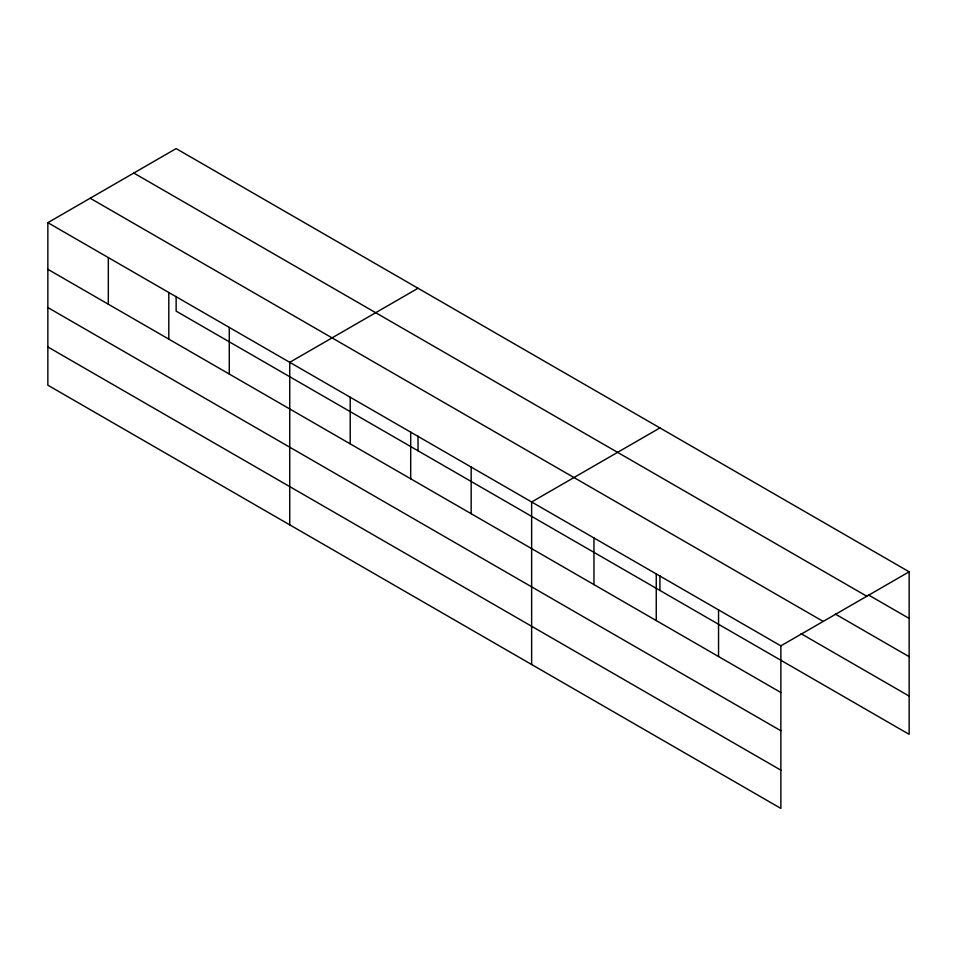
<?xml version="1.0" encoding="UTF-8"?>
<svg xmlns="http://www.w3.org/2000/svg" width="957" height="957" viewBox="0 0 957 957"><rect width="100%" height="100%" fill="white"/><g stroke="black" fill="none" stroke-linecap="round" stroke-linejoin="round"><path stroke-width="1.44" d="M47.85 222.67L780.864 645.867L780.864 808.402L47.85 385.192L47.85 222.67L176.136 148.598L909.15 571.808L909.15 734.33L176.136 311.133L176.136 296.419M418.03 288.26L289.744 362.32L289.744 524.855M659.923 427.911L531.637 501.982L531.637 664.505M780.864 645.867L909.15 571.808M868.466 594.943L909.15 618.437M133.801 173.05L866.815 596.247M835.401 614.107L909.15 656.681M90.185 198.231L823.199 621.428M801.069 633.69L909.15 696.086M47.85 269.3L780.864 692.509M47.85 307.544L780.864 730.753M47.85 346.948L780.864 770.158M718.551 609.896L718.551 656.538M659.923 575.731L659.923 590.445M656.251 573.925L656.251 620.555M593.95 537.954L593.95 584.583M471.167 467.064L471.167 513.706M418.03 436.081L418.03 450.783M410.697 432.157L410.697 478.787M350.214 397.239L350.214 443.869M229.273 327.414L229.273 374.043M168.803 292.495L168.803 339.137M108.32 257.589L108.32 304.218"/></g></svg>
